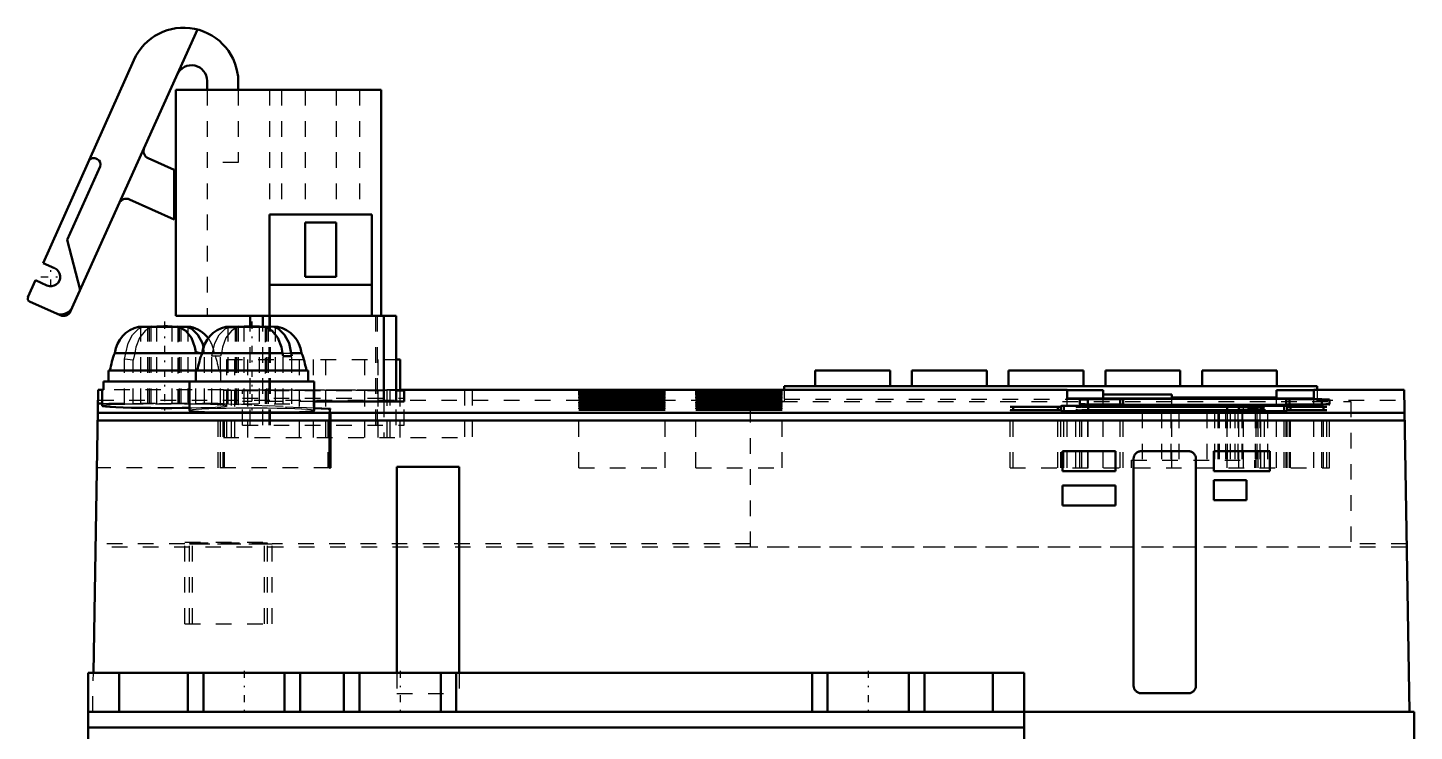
# Model space of a CAD drawing. Header units: millimetres. Extents: x 0 to 304, y 0 to 394.
# Drawn here: x 0 to 88.9, y 149.6 to 194.7 of the extents above; entities that cross this region are included whole.
import ezdxf

# ---------------------------------------------------------------- set-up
doc = ezdxf.new("R2010")
doc.units = ezdxf.units.MM
doc.linetypes.add('Center', pattern=[1.5, 0.45, -0.5, 0.05, -0.5])
doc.linetypes.add('Dashed', pattern=[2, 1, -1])
for name, color, linetype, lineweight in [('AM_4', 7, 'Continuous', 50), ('AM_6', 2, 'Continuous', 35), ('AM_7', 7, 'Center', 25), ('AM_9', 6, 'Dashed', 25)]:
    doc.layers.add(name, color=color, linetype=linetype, lineweight=lineweight)

# ---------------------------------------------------------------- blocks, each defined once
blk = doc.blocks.new('2_MDDLN45SE_5_in_MDDLN45SE_1100')
at = {"layer": 'AM_4'}
for p, q in [((10.884, 194.576), (2.742, 176.496)), ((0.994, 179.586), (6.799, 192.614)), ((11.496, 190.7), (11.496, 191.279)), ((13.496, 191.25), (13.496, 190.7)), ((9.496, 190.7), (22.646, 190.7)), ((9.496, 190.7), (9.496, 176.2)), ((22.646, 190.7), (22.646, 176.2)), ((4.634, 185.79), (2.536, 181.081)), ((4.358, 186.297), (4.458, 186.251)), ((7.714, 186.32), (9.386, 185.567)), ((9.386, 185.567), (9.386, 182.387)), ((9.386, 182.387), (6.524, 183.676)), ((15.496, 182.7), (15.496, 176.2)), ((15.496, 182.7), (22.046, 182.7)), ((17.771, 182.2), (17.771, 178.7)), ((17.771, 182.2), (19.771, 182.2)), ((19.771, 182.2), (19.771, 178.7)), ((22.046, 182.7), (22.046, 176.2)), ((2.536, 181.081), (3.358, 177.864)), ((1.726, 179.256), (0.994, 179.586)), ((17.771, 178.7), (19.771, 178.7)), ((0.017, 177.393), (0.506, 178.49)), ((0.506, 178.49), (1.233, 178.162)), ((15.496, 178.2), (22.046, 178.2)), ((2.08, 176.245), (0.118, 177.129)), ((9.496, 176.2), (23.616, 176.2)), ((14.266, 175.531), (14.266, 176.2)), ((15.066, 175.516), (15.066, 176.2)), ((22.816, 170.713), (22.816, 176.2)), ((23.616, 170.713), (23.616, 176.2)), ((7.907, 175.531), (7.106, 175.51)), ((7.308, 175.51), (7.106, 175.51)), ((7.308, 175.51), (7.246, 175.489)), ((7.246, 175.489), (7.812, 175.497)), ((7.308, 175.51), (7.903, 175.531)), ((7.812, 175.497), (7.849, 175.51)), ((8.271, 175.525), (7.849, 175.51)), ((9.684, 175.51), (7.849, 175.51)), ((7.911, 175.531), (7.903, 175.531)), ((7.911, 175.512), (7.911, 175.531)), ((9.684, 175.51), (9.261, 175.525)), ((9.622, 175.531), (9.622, 175.512)), ((10.426, 175.51), (9.625, 175.531)), ((10.225, 175.51), (9.629, 175.531)), ((10.426, 175.51), (10.225, 175.51)), ((13.511, 175.531), (12.706, 175.51)), ((12.944, 175.51), (12.706, 175.51)), ((12.944, 175.51), (12.846, 175.474)), ((12.846, 175.474), (13.412, 175.474)), ((13.511, 175.531), (12.944, 175.51)), ((13.412, 175.474), (13.51, 175.51)), ((13.871, 175.523), (13.51, 175.51)), ((15.223, 175.51), (13.51, 175.51)), ((13.511, 175.51), (13.511, 175.531)), ((15.223, 175.51), (14.861, 175.523)), ((15.222, 175.531), (15.222, 175.51)), ((15.788, 175.51), (15.222, 175.531)), ((16.026, 175.51), (15.222, 175.531)), ((15.427, 175.391), (15.427, 175.523)), ((16.026, 175.51), (15.788, 175.51)), ((11.069, 173.82), (5.576, 173.82)), ((10.771, 173.877), (11.069, 173.82)), ((11.069, 173.82), (11.214, 173.807)), ((16.321, 173.82), (11.176, 173.82)), ((16.321, 173.82), (16.371, 173.618)), ((16.371, 173.618), (16.937, 173.618)), ((16.937, 173.618), (16.887, 173.82)), ((17.556, 173.82), (16.887, 173.82)), ((23.616, 173.4), (23.866, 173.4)), ((23.866, 171.447), (23.866, 173.4)), ((5.166, 172.7), (5.166, 172)), ((17.966, 172.7), (5.166, 172.7)), ((10.766, 172.7), (10.766, 172)), ((17.966, 172), (17.966, 172.7)), ((50.466, 172.7), (55.266, 172.7)), ((50.466, 172.7), (50.466, 171.7)), ((55.266, 172.7), (55.266, 171.7)), ((56.666, 172.7), (56.666, 171.7)), ((56.666, 172.7), (61.466, 172.7)), ((61.466, 172.7), (61.466, 171.7)), ((62.866, 172.7), (67.666, 172.7)), ((62.866, 172.7), (62.866, 171.7)), ((67.666, 172.7), (67.666, 171.7)), ((69.066, 172.7), (73.866, 172.7)), ((69.066, 172.7), (69.066, 171.7)), ((73.866, 172.7), (73.866, 171.7)), ((75.266, 172.7), (80.066, 172.7)), ((75.266, 172.7), (75.266, 171.7)), ((80.066, 172.7), (80.066, 171.7)), ((4.866, 171.45), (4.866, 172)), ((18.366, 172), (4.866, 172)), ((10.366, 172), (10.366, 170.133)), ((18.366, 170.133), (18.366, 172)), ((48.481, 171.7), (48.481, 171.45)), ((48.481, 171.7), (82.653, 171.7)), ((82.653, 171.7), (82.653, 171.45)), ((4.206, 153.3), (4.523, 171.45)), ((4.523, 171.45), (4.866, 171.45)), ((4.766, 171.45), (4.766, 170.427)), ((24.116, 170.713), (18.366, 170.713)), ((23.616, 171.447), (28.494, 171.448)), ((23.616, 171.412), (24.116, 171.412)), ((28.494, 171.45), (23.866, 171.45)), ((24.116, 171.412), (24.116, 170.713)), ((27.994, 171.45), (27.994, 171.447)), ((66.626, 171.45), (28.389, 171.45)), ((35.316, 171.448), (40.856, 171.448)), ((40.856, 171.443), (35.316, 171.443)), ((35.316, 171.437), (40.856, 171.437)), ((40.856, 171.428), (35.316, 171.428)), ((35.316, 171.417), (40.856, 171.417)), ((40.856, 171.404), (35.316, 171.404)), ((35.316, 171.389), (40.856, 171.389)), ((40.856, 171.372), (35.316, 171.372)), ((35.316, 171.353), (40.856, 171.353)), ((40.856, 171.331), (35.316, 171.331)), ((35.316, 171.307), (40.856, 171.307)), ((40.856, 171.282), (35.316, 171.282)), ((35.316, 171.254), (40.856, 171.254)), ((40.856, 171.223), (35.316, 171.223)), ((35.316, 171.191), (40.856, 171.191)), ((40.856, 171.157), (35.316, 171.157)), ((35.316, 171.12), (40.856, 171.12)), ((40.856, 171.081), (35.316, 171.081)), ((35.316, 171.04), (40.856, 171.04)), ((40.856, 170.997), (35.316, 170.997)), ((35.316, 170.952), (40.856, 170.952)), ((40.856, 170.904), (35.316, 170.904)), ((35.316, 170.855), (40.856, 170.855)), ((40.856, 170.803), (35.316, 170.803)), ((35.316, 170.749), (40.856, 170.749)), ((40.856, 170.693), (35.316, 170.693)), ((35.316, 170.635), (40.856, 170.635)), ((42.816, 171.448), (48.356, 171.448)), ((48.356, 171.443), (42.816, 171.443)), ((42.816, 171.437), (48.356, 171.437)), ((48.356, 171.428), (42.816, 171.428)), ((42.816, 171.417), (48.356, 171.417)), ((48.356, 171.404), (42.816, 171.404)), ((42.816, 171.389), (48.356, 171.389)), ((48.356, 171.372), (42.816, 171.372)), ((42.816, 171.353), (48.356, 171.353)), ((48.356, 171.331), (42.816, 171.331)), ((42.816, 171.307), (48.356, 171.307)), ((48.356, 171.282), (42.816, 171.282)), ((42.816, 171.254), (48.356, 171.254)), ((48.356, 171.223), (42.816, 171.223)), ((42.816, 171.191), (48.356, 171.191)), ((48.356, 171.157), (42.816, 171.157)), ((42.816, 171.12), (48.356, 171.12)), ((48.356, 171.081), (42.816, 171.081)), ((42.816, 171.04), (48.356, 171.04)), ((48.356, 170.997), (42.816, 170.997)), ((42.816, 170.952), (48.356, 170.952)), ((48.356, 170.904), (42.816, 170.904)), ((42.816, 170.855), (48.356, 170.855)), ((48.356, 170.803), (42.816, 170.803)), ((42.816, 170.749), (48.356, 170.749)), ((48.356, 170.693), (42.816, 170.693)), ((42.816, 170.635), (48.356, 170.635)), ((66.626, 170.91), (66.626, 171.45)), ((66.626, 171.43), (68.926, 171.43)), ((82.426, 170.91), (66.626, 170.91)), ((67.436, 170.544), (67.436, 170.837)), ((67.936, 170.528), (67.936, 170.85)), ((67.936, 170.85), (70.006, 170.85)), ((68.926, 170.91), (68.926, 171.43)), ((68.926, 171.162), (73.326, 171.162)), ((70.006, 170.528), (70.006, 170.85)), ((70.206, 170.88), (80.666, 170.88)), ((70.206, 170.521), (70.206, 170.855)), ((73.326, 170.91), (73.326, 171.162)), ((73.326, 170.97), (80.026, 170.97)), ((80.026, 170.91), (80.026, 171.43)), ((80.026, 171.43), (82.426, 171.43)), ((80.666, 170.521), (80.666, 170.855)), ((80.866, 170.528), (80.866, 170.85)), ((80.866, 170.85), (82.936, 170.85)), ((88.21, 171.45), (82.426, 171.45)), ((82.426, 171.45), (82.426, 170.91)), ((82.936, 170.528), (82.936, 170.85)), ((83.436, 170.837), (83.436, 170.544)), ((88.21, 171.45), (88.57, 150.8)), ((19.334, 169.978), (4.497, 169.978)), ((4.507, 170.577), (4.766, 170.577)), ((4.766, 170.575), (4.507, 170.575)), ((16.391, 170), (12.342, 170)), ((18.366, 170.285), (19.371, 170.231)), ((19.25, 170.235), (18.366, 170.282)), ((19.334, 166.45), (19.334, 169.978)), ((19.371, 166.45), (19.371, 170.231)), ((19.404, 169.978), (19.404, 166.45)), ((88.235, 169.978), (19.404, 169.978)), ((40.856, 170.575), (35.316, 170.575)), ((35.316, 170.512), (40.856, 170.512)), ((40.856, 170.447), (35.316, 170.447)), ((35.316, 170.38), (40.856, 170.38)), ((40.856, 170.311), (35.316, 170.311)), ((35.316, 170.24), (40.856, 170.24)), ((40.856, 170.167), (35.316, 170.167)), ((48.356, 170.575), (42.816, 170.575)), ((42.816, 170.512), (48.356, 170.512)), ((48.356, 170.447), (42.816, 170.447)), ((42.816, 170.38), (48.356, 170.38)), ((48.356, 170.311), (42.816, 170.311)), ((42.816, 170.24), (48.356, 170.24)), ((48.356, 170.167), (42.816, 170.167)), ((63.157, 170.15), (63.157, 170.365)), ((63.157, 170.365), (66.016, 170.365)), ((66.016, 170.15), (63.157, 170.15)), ((66.016, 170.15), (66.016, 170.365)), ((66.216, 170.143), (66.216, 170.372)), ((66.416, 170.083), (66.416, 170.425)), ((66.416, 170.425), (80.529, 170.425)), ((80.529, 170.083), (66.416, 170.083)), ((67.166, 170.083), (67.166, 170.161)), ((67.543, 170.378), (76.866, 170.382)), ((70.006, 170.528), (67.936, 170.528)), ((67.966, 170.146), (67.966, 170.369)), ((67.966, 170.369), (76.867, 170.369)), ((76.867, 170.146), (67.966, 170.146)), ((67.966, 170.083), (67.966, 170.131)), ((76.866, 170.131), (67.966, 170.131)), ((80.666, 170.49), (70.206, 170.49)), ((76.866, 170.083), (76.866, 170.131)), ((76.867, 170.146), (76.867, 170.369)), ((77.62, 170.159), (77.62, 170.357)), ((77.62, 170.357), (78.73, 170.313)), ((78.73, 170.206), (77.62, 170.159)), ((77.921, 170.366), (79.031, 170.322)), ((79.031, 170.197), (77.921, 170.149)), ((77.921, 170.083), (77.921, 170.149)), ((78.73, 170.206), (78.73, 170.313)), ((79.031, 170.083), (79.031, 170.197)), ((79.266, 170.083), (79.266, 170.219)), ((80.529, 170.083), (80.529, 170.425)), ((80.729, 170.143), (80.729, 170.372)), ((82.936, 170.528), (80.866, 170.528)), ((80.929, 170.15), (80.929, 170.365)), ((80.929, 170.365), (83.057, 170.365)), ((83.057, 170.15), (80.929, 170.15)), ((83.057, 170.15), (83.057, 170.365)), ((19.334, 169.487), (4.488, 169.487)), ((88.244, 169.487), (19.404, 169.487)), ((66.327, 167.527), (66.327, 166.242)), ((66.327, 167.527), (69.707, 167.527)), ((69.707, 167.527), (69.707, 166.242)), ((74.375, 167.527), (71.375, 167.527)), ((79.606, 167.527), (76.025, 167.527)), ((76.025, 167.527), (76.025, 166.242)), ((79.606, 167.527), (79.606, 166.242)), ((19.334, 166.45), (19.404, 166.45)), ((27.657, 166.525), (23.657, 166.525)), ((23.657, 166.525), (23.657, 153.3)), ((27.657, 166.525), (27.657, 153.3)), ((69.707, 166.242), (66.327, 166.242)), ((70.875, 167.027), (70.875, 152.491)), ((74.875, 152.491), (74.875, 167.027)), ((76.025, 166.242), (79.606, 166.242)), ((66.327, 165.327), (66.327, 164.042)), ((66.327, 165.327), (69.707, 165.327)), ((69.707, 165.327), (69.707, 164.042)), ((78.106, 165.669), (76.025, 165.669)), ((76.025, 165.669), (76.025, 164.384)), ((78.106, 165.669), (78.106, 164.384)), ((69.707, 164.042), (66.327, 164.042)), ((76.025, 164.384), (78.106, 164.384)), ((3.866, 153.3), (63.866, 153.3)), ((3.866, 0), (3.866, 153.3)), ((5.866, 150.8), (5.866, 153.3)), ((10.266, 150.8), (10.266, 153.3)), ((11.266, 150.8), (11.266, 153.3)), ((16.466, 150.8), (16.466, 153.3)), ((17.466, 150.8), (17.466, 153.3)), ((20.266, 150.8), (20.266, 153.3)), ((21.266, 150.8), (21.266, 153.3)), ((26.466, 150.8), (26.466, 153.3)), ((27.466, 150.8), (27.466, 153.3)), ((50.266, 150.8), (50.266, 153.3)), ((51.266, 150.8), (51.266, 153.3)), ((56.466, 150.8), (56.466, 153.3)), ((57.466, 150.8), (57.466, 153.3)), ((61.866, 150.8), (61.866, 153.3)), ((63.866, 153.3), (63.866, 124.9)), ((71.375, 151.991), (74.375, 151.991)), ((3.866, 150.8), (88.866, 150.8)), ((88.866, 150.8), (88.866, 145.3)), ((63.866, 149.8), (3.866, 149.8))]:
    blk.add_line(p, q, dxfattribs=at)
for points in [[(8.271, 175.525), (8.5, 175.531), (8.73, 175.534), (8.963, 175.533), (9.174, 175.528), (9.261, 175.525)], [(9.629, 175.531), (9.626, 175.531), (9.622, 175.531)], [(9.684, 175.51), (10.13, 175.249), (10.487, 174.793), (10.714, 174.202), (10.771, 173.877)], [(11.288, 174.107), (11.191, 174.456), (10.911, 174.991), (10.521, 175.368), (10.225, 175.51)], [(13.871, 175.523), (14.063, 175.528), (14.289, 175.531), (14.523, 175.53), (14.74, 175.527), (14.861, 175.523)], [(15.223, 175.51), (15.673, 175.248), (16.033, 174.789), (16.259, 174.198), (16.321, 173.82)], [(16.887, 173.82), (16.748, 174.458), (16.467, 174.994), (16.077, 175.372), (15.788, 175.51)], [(67.436, 170.837), (67.464, 170.841), (67.546, 170.845), (67.671, 170.848), (67.827, 170.849), (67.936, 170.85)], [(70.206, 170.855), (70.195, 170.853), (70.162, 170.852), (70.112, 170.85), (70.05, 170.85), (70.006, 170.85)], [(80.866, 170.85), (80.8, 170.85), (80.741, 170.851), (80.697, 170.852), (80.671, 170.854), (80.666, 170.855)], [(82.936, 170.85), (83.102, 170.849), (83.249, 170.847), (83.36, 170.844), (83.424, 170.84), (83.436, 170.837)], [(4.766, 170.427), (4.823, 170.405), (4.992, 170.383), (5.268, 170.362), (5.644, 170.343), (6.108, 170.326), (6.648, 170.312), (7.248, 170.301), (7.89, 170.294), (8.558, 170.291), (9.231, 170.291), (9.891, 170.296), (10.37, 170.302)], [(10.366, 170.133), (10.368, 170.128), (10.449, 170.102), (10.638, 170.078), (10.939, 170.054), (11.328, 170.033), (11.816, 170.015), (12.342, 170)], [(16.391, 170), (16.934, 170.015), (17.419, 170.034), (17.804, 170.055), (18.102, 170.079), (18.287, 170.103), (18.365, 170.129), (18.366, 170.133)], [(19.25, 170.235), (19.318, 170.229), (19.334, 170.225)], [(19.371, 170.231), (19.398, 170.229), (19.404, 170.227)], [(62.957, 170.358), (62.969, 170.361), (63.001, 170.363), (63.051, 170.364), (63.113, 170.365), (63.157, 170.365)], [(63.157, 170.15), (63.091, 170.151), (63.032, 170.152), (62.988, 170.154), (62.962, 170.156), (62.957, 170.158)], [(66.216, 170.372), (66.205, 170.37), (66.172, 170.368), (66.122, 170.366), (66.06, 170.365), (66.016, 170.365)], [(66.016, 170.15), (66.082, 170.15), (66.141, 170.149), (66.186, 170.147), (66.211, 170.144), (66.216, 170.143)], [(66.216, 170.419), (66.228, 170.421), (66.26, 170.423), (66.31, 170.424), (66.372, 170.425), (66.416, 170.425)], [(66.416, 170.083), (66.35, 170.084), (66.291, 170.085), (66.247, 170.087), (66.221, 170.089), (66.216, 170.091)], [(67.166, 170.355), (67.211, 170.364), (67.342, 170.372), (67.543, 170.378), (67.543, 170.378)], [(67.966, 170.131), (67.702, 170.133), (67.467, 170.138), (67.288, 170.145), (67.186, 170.155), (67.166, 170.161)], [(67.936, 170.528), (67.771, 170.529), (67.624, 170.531), (67.512, 170.535), (67.448, 170.54), (67.436, 170.544)], [(67.566, 170.355), (67.589, 170.359), (67.654, 170.363), (67.754, 170.366), (67.879, 170.368), (67.966, 170.369)], [(67.966, 170.146), (67.834, 170.147), (67.716, 170.15), (67.627, 170.153), (67.576, 170.158), (67.566, 170.161)], [(70.006, 170.528), (70.072, 170.527), (70.131, 170.526), (70.176, 170.525), (70.201, 170.523), (70.206, 170.521)], [(76.866, 170.382), (77.33, 170.379), (77.741, 170.372), (77.921, 170.366)], [(77.921, 170.149), (77.556, 170.138), (77.114, 170.132), (76.866, 170.131)], [(76.867, 170.369), (77.198, 170.367), (77.491, 170.361), (77.62, 170.357)], [(77.62, 170.159), (77.359, 170.151), (77.044, 170.147), (76.867, 170.146)], [(78.73, 170.313), (78.827, 170.307), (78.866, 170.301), (78.866, 170.3)], [(78.866, 170.219), (78.835, 170.213), (78.746, 170.207), (78.73, 170.206)], [(79.031, 170.322), (79.198, 170.312), (79.265, 170.301), (79.266, 170.3)], [(79.266, 170.219), (79.213, 170.208), (79.058, 170.198), (79.031, 170.197)], [(80.529, 170.425), (80.595, 170.425), (80.654, 170.424), (80.699, 170.422), (80.724, 170.42), (80.729, 170.419)], [(80.729, 170.091), (80.718, 170.088), (80.685, 170.086), (80.635, 170.084), (80.573, 170.083), (80.529, 170.083)], [(80.666, 170.521), (80.678, 170.524), (80.71, 170.525), (80.76, 170.527), (80.822, 170.528), (80.866, 170.528)], [(80.929, 170.365), (80.863, 170.365), (80.804, 170.367), (80.76, 170.368), (80.734, 170.37), (80.729, 170.372)], [(80.729, 170.143), (80.741, 170.145), (80.773, 170.147), (80.823, 170.149), (80.885, 170.15), (80.929, 170.15)], [(83.436, 170.544), (83.408, 170.538), (83.327, 170.534), (83.201, 170.53), (83.046, 170.528), (82.936, 170.528)], [(83.057, 170.365), (83.123, 170.365), (83.182, 170.364), (83.227, 170.362), (83.252, 170.36), (83.257, 170.358)], [(83.257, 170.158), (83.246, 170.155), (83.213, 170.153), (83.163, 170.151), (83.101, 170.15), (83.057, 170.15)], [(71.375, 167.527), (71.332, 167.525), (71.288, 167.519), (71.246, 167.51), (71.204, 167.497), (71.164, 167.48), (71.125, 167.46), (71.088, 167.437), (71.054, 167.41), (71.022, 167.381), (70.992, 167.348), (70.966, 167.314), (70.942, 167.277), (70.922, 167.238), (70.905, 167.198), (70.892, 167.156), (70.883, 167.114), (70.877, 167.071), (70.875, 167.027)], [(74.875, 167.027), (74.873, 167.071), (74.868, 167.114), (74.858, 167.156), (74.845, 167.198), (74.828, 167.238), (74.808, 167.277), (74.785, 167.314), (74.758, 167.348), (74.729, 167.381), (74.697, 167.41), (74.662, 167.437), (74.625, 167.46), (74.587, 167.48), (74.546, 167.497), (74.505, 167.51), (74.462, 167.519), (74.419, 167.525), (74.375, 167.527)], [(70.875, 152.491), (70.877, 152.447), (70.883, 152.404), (70.892, 152.362), (70.905, 152.32), (70.922, 152.28), (70.942, 152.241), (70.966, 152.204), (70.992, 152.17), (71.022, 152.137), (71.054, 152.108), (71.088, 152.081), (71.125, 152.058), (71.164, 152.038), (71.204, 152.021), (71.246, 152.008), (71.288, 151.999), (71.332, 151.993), (71.375, 151.991)], [(74.375, 151.991), (74.419, 151.993), (74.462, 151.999), (74.505, 152.008), (74.546, 152.021), (74.587, 152.038), (74.625, 152.058), (74.662, 152.081), (74.697, 152.108), (74.729, 152.137), (74.758, 152.17), (74.785, 152.204), (74.808, 152.241), (74.828, 152.28), (74.845, 152.32), (74.858, 152.362), (74.868, 152.404), (74.873, 152.447), (74.875, 152.491)]]:
    blk.add_lwpolyline(points, dxfattribs=at)
for centre, radius, start, end in [((9.996, 191.191), 3.5, 0.97316, 155.99477), ((10.496, 191.279), 1, 0, 155.75503), ((7.92, 186.776), 0.5, 155.75503, 245.75503), ((4.218, 185.987), 0.34, 65.75503, 155.98481), ((4.315, 185.932), 0.35, 335.98481, 65.75503), ((6.318, 183.22), 0.5, 65.75503, 155.75503), ((1.48, 178.709), 0.6, 245.75457, 65.75549), ((0.2, 177.312), 0.2, 155.98481, 245.75503), ((2.135, 177.098), 0.8, 245.75503, 335.75503), ((2.286, 176.701), 0.5, 245.75503, 335.75503), ((7.56, 173.562), 2, 103.09978, 172.58953), ((9.973, 173.562), 2, 37.18885, 76.90022), ((13.16, 173.562), 2, 103.09978, 172.58953), ((15.573, 173.562), 2, 7.41047, 76.90022), ((12.628, 171.265), 7.5, 160.08529, 168.97206), ((18.228, 171.265), 7.5, 160.08529, 168.97206), ((10.505, 171.265), 7.5, 11.02794, 19.91471)]:
    blk.add_arc(centre, radius, start, end, dxfattribs=at)
at = {"layer": 'AM_7'}
for p, q in [((0.85, 178.709), (2.11, 178.709)), ((1.48, 178.079), (1.48, 179.339)), ((8.766, 175.832), (8.766, 169.722)), ((14.366, 175.832), (14.366, 169.722)), ((13.866, 153.425), (13.866, 150.675)), ((23.866, 153.425), (23.866, 150.675)), ((53.866, 153.425), (53.866, 150.675))]:
    blk.add_line(p, q, dxfattribs=at)
at = {"layer": 'AM_9'}
for p, q in [((11.496, 190.7), (11.496, 176.2)), ((13.496, 190.7), (13.496, 186.04)), ((15.496, 190.7), (15.496, 182.7)), ((16.271, 190.7), (16.271, 182.7)), ((17.771, 190.7), (17.771, 182.7)), ((19.771, 190.7), (19.771, 182.7)), ((21.271, 190.7), (21.271, 182.7)), ((13.496, 186.04), (11.496, 186.04)), ((15.466, 169.2), (15.466, 176.2)), ((15.566, 169.2), (15.566, 176.2)), ((22.316, 169.2), (22.316, 176.2)), ((22.416, 169.2), (22.416, 176.2)), ((7.246, 170.554), (7.246, 175.489)), ((7.308, 175.51), (7.383, 175.51)), ((7.383, 175.51), (7.906, 175.531)), ((7.706, 170.554), (7.706, 175.524)), ((7.812, 170.554), (7.812, 175.497)), ((7.911, 175.488), (7.856, 175.466)), ((7.911, 170.554), (7.911, 175.512)), ((7.973, 175.51), (7.911, 175.488)), ((8.271, 170.554), (8.271, 175.525)), ((9.261, 170.554), (9.261, 175.525)), ((9.622, 175.488), (9.559, 175.51)), ((9.622, 175.512), (9.622, 170.554)), ((9.721, 175.445), (9.622, 175.488)), ((9.64, 175.53), (10.15, 175.51)), ((9.792, 175.453), (9.721, 175.445)), ((9.721, 170.554), (9.721, 175.445)), ((10.287, 175.456), (9.792, 175.453)), ((9.827, 170.554), (9.827, 175.524)), ((10.15, 175.51), (10.287, 175.456)), ((10.15, 175.51), (10.225, 175.51)), ((10.287, 170.554), (10.287, 175.456)), ((12.846, 170.554), (12.846, 175.474)), ((13.306, 170.554), (13.306, 175.523)), ((13.51, 175.51), (13.397, 175.467)), ((13.412, 170.554), (13.412, 175.474)), ((13.511, 170.554), (13.511, 175.51)), ((13.871, 170.554), (13.871, 175.523)), ((14.266, 169.2), (14.266, 175.531)), ((14.861, 170.554), (14.861, 175.523)), ((15.066, 169.2), (15.066, 175.516)), ((15.222, 175.51), (15.222, 170.554)), ((15.321, 170.554), (15.321, 175.474)), ((15.887, 175.474), (15.321, 175.474)), ((15.427, 170.554), (15.427, 175.391)), ((15.887, 170.554), (15.887, 175.474)), ((6.196, 173.42), (6.29, 173.82)), ((6.196, 170.554), (6.196, 173.42)), ((6.761, 173.362), (6.196, 173.42)), ((6.868, 173.82), (6.761, 173.362)), ((6.761, 170.554), (6.761, 173.362)), ((10.771, 170.554), (10.771, 173.877)), ((11.081, 173.82), (11.176, 173.82)), ((11.214, 173.807), (11.337, 173.794)), ((11.33, 173.82), (11.288, 174.107)), ((11.337, 170.554), (11.337, 173.794)), ((11.796, 173.618), (11.846, 173.82)), ((11.796, 170.554), (11.796, 173.618)), ((12.361, 173.618), (11.796, 173.618)), ((12.411, 173.82), (12.361, 173.618)), ((12.361, 170.554), (12.361, 173.618)), ((12.766, 173.4), (23.616, 173.4)), ((12.766, 168.4), (12.766, 173.4)), ((13.266, 168.4), (13.266, 173.4)), ((14.116, 168.4), (14.116, 173.4)), ((16.321, 173.82), (16.887, 173.82)), ((16.371, 170.554), (16.371, 173.618)), ((16.937, 170.554), (16.937, 173.618)), ((17.416, 168.4), (17.416, 173.4)), ((18.316, 168.4), (18.316, 173.4)), ((19.116, 168.4), (19.116, 173.4)), ((21.616, 168.4), (21.616, 173.4)), ((22.466, 168.4), (22.466, 173.4)), ((12.366, 172), (12.366, 172.7)), ((4.511, 170.788), (48.481, 170.788)), ((12.538, 171.45), (4.866, 171.45)), ((12.541, 171.447), (12.538, 171.447)), ((12.538, 171.438), (12.538, 168.4)), ((23.016, 171.446), (12.541, 171.447)), ((13.038, 171.446), (13.038, 168.4)), ((13.038, 171.437), (22.816, 171.437)), ((13.766, 169.2), (13.766, 171.43)), ((24.116, 171.43), (13.766, 171.43)), ((13.766, 171.412), (23.616, 171.412)), ((13.766, 170.932), (24.116, 170.932)), ((18.366, 170.713), (13.766, 170.713)), ((22.816, 170.713), (22.816, 168.4)), ((23.016, 171.45), (23.016, 171.447)), ((23.866, 171.45), (23.016, 171.45)), ((23.016, 171.437), (23.016, 168.4)), ((23.216, 171.45), (23.216, 168.4)), ((23.216, 171.447), (23.616, 171.447)), ((23.616, 169.2), (23.616, 170.713)), ((23.866, 168.4), (23.866, 171.447)), ((24.116, 171.412), (24.116, 171.43)), ((24.116, 169.2), (24.116, 170.713)), ((27.994, 171.447), (27.994, 168.4)), ((28.494, 171.448), (28.494, 168.4)), ((35.316, 171.448), (35.316, 171.45)), ((35.316, 171.437), (35.316, 171.443)), ((35.316, 171.417), (35.316, 171.428)), ((35.316, 171.389), (35.316, 171.404)), ((35.316, 171.353), (35.316, 171.372)), ((35.316, 171.307), (35.316, 171.331)), ((35.316, 171.254), (35.316, 171.282)), ((35.316, 171.191), (35.316, 171.223)), ((35.316, 171.12), (35.316, 171.157)), ((35.316, 171.04), (35.316, 171.081)), ((35.316, 170.952), (35.316, 170.997)), ((35.316, 170.855), (35.316, 170.904)), ((35.316, 170.749), (35.316, 170.803)), ((35.316, 170.635), (35.316, 170.693)), ((40.856, 171.448), (40.856, 171.45)), ((40.856, 171.437), (40.856, 171.443)), ((40.856, 171.417), (40.856, 171.428)), ((40.856, 171.389), (40.856, 171.404)), ((40.856, 171.353), (40.856, 171.372)), ((40.856, 171.307), (40.856, 171.331)), ((40.856, 171.254), (40.856, 171.282)), ((40.856, 171.191), (40.856, 171.223)), ((40.856, 171.12), (40.856, 171.157)), ((40.856, 171.04), (40.856, 171.081)), ((40.856, 170.952), (40.856, 170.997)), ((40.856, 170.855), (40.856, 170.904)), ((40.856, 170.749), (40.856, 170.803)), ((40.856, 170.635), (40.856, 170.693)), ((42.816, 171.448), (42.816, 171.45)), ((42.816, 171.437), (42.816, 171.443)), ((42.816, 171.417), (42.816, 171.428)), ((42.816, 171.389), (42.816, 171.404)), ((42.816, 171.353), (42.816, 171.372)), ((42.816, 171.307), (42.816, 171.331)), ((42.816, 171.254), (42.816, 171.282)), ((42.816, 171.191), (42.816, 171.223)), ((42.816, 171.12), (42.816, 171.157)), ((42.816, 171.04), (42.816, 171.081)), ((42.816, 170.952), (42.816, 170.997)), ((42.816, 170.855), (42.816, 170.904)), ((42.816, 170.749), (42.816, 170.803)), ((42.816, 170.635), (42.816, 170.693)), ((46.329, 161.36), (46.329, 170.7)), ((46.329, 170.7), (84.804, 170.7)), ((48.356, 171.448), (48.356, 171.45)), ((48.356, 171.437), (48.356, 171.443)), ((48.356, 171.417), (48.356, 171.428)), ((48.356, 171.389), (48.356, 171.404)), ((48.356, 171.353), (48.356, 171.372)), ((48.356, 171.307), (48.356, 171.331)), ((48.356, 171.254), (48.356, 171.282)), ((48.356, 171.191), (48.356, 171.223)), ((48.356, 171.12), (48.356, 171.157)), ((48.356, 171.04), (48.356, 171.081)), ((48.356, 170.952), (48.356, 170.997)), ((48.356, 170.855), (48.356, 170.904)), ((48.356, 170.749), (48.356, 170.803)), ((48.356, 170.635), (48.356, 170.693)), ((48.481, 171.45), (48.481, 170.86)), ((48.481, 170.86), (82.653, 170.86)), ((48.481, 170.788), (48.481, 170.7)), ((66.626, 166.45), (66.626, 170.91)), ((68.926, 166.45), (68.926, 170.91)), ((73.326, 166.45), (73.326, 170.91)), ((80.026, 166.45), (80.026, 170.91)), ((82.426, 166.45), (82.426, 170.91)), ((82.653, 171.45), (82.653, 170.86)), ((82.653, 170.7), (82.653, 170.788)), ((82.653, 170.788), (88.221, 170.788)), ((84.804, 170.7), (84.804, 161.36)), ((4.766, 170.577), (12.358, 170.577)), ((12.198, 170.575), (4.766, 170.575)), ((6.196, 170.554), (11.337, 170.554)), ((9.45, 170.554), (8.064, 170.554)), ((11.796, 170.554), (16.937, 170.554)), ((12.198, 166.45), (12.198, 170.575)), ((12.358, 166.45), (12.358, 170.577)), ((12.525, 166.45), (12.525, 170.574)), ((12.525, 170.574), (18.366, 170.285)), ((12.614, 166.45), (12.614, 170.568)), ((18.366, 170.282), (12.614, 170.568)), ((19.25, 166.45), (19.25, 170.235)), ((35.316, 170.512), (35.316, 170.575)), ((35.316, 170.38), (35.316, 170.447)), ((35.316, 170.24), (35.316, 170.311)), ((35.316, 166.45), (35.316, 170.167)), ((40.856, 170.512), (40.856, 170.575)), ((40.856, 170.38), (40.856, 170.447)), ((40.856, 170.24), (40.856, 170.311)), ((40.856, 166.45), (40.856, 170.167)), ((42.816, 170.512), (42.816, 170.575)), ((42.816, 170.38), (42.816, 170.447)), ((42.816, 170.24), (42.816, 170.311)), ((42.816, 166.45), (42.816, 170.167)), ((48.356, 170.512), (48.356, 170.575)), ((48.356, 170.38), (48.356, 170.447)), ((48.356, 170.24), (48.356, 170.311)), ((48.356, 166.45), (48.356, 170.167)), ((62.957, 166.45), (62.957, 170.158)), ((63.157, 166.45), (63.157, 170.15)), ((66.016, 166.45), (66.016, 170.15)), ((66.216, 166.45), (66.216, 170.091)), ((66.416, 166.45), (66.416, 170.083)), ((67.166, 166.45), (67.166, 170.083)), ((67.436, 166.45), (67.436, 170.544)), ((67.566, 166.45), (67.566, 170.161)), ((67.936, 166.45), (67.936, 170.528)), ((67.966, 170.369), (67.966, 170.382)), ((67.966, 170.131), (67.966, 170.146)), ((67.966, 166.45), (67.966, 170.083)), ((70.006, 166.45), (70.006, 170.528)), ((70.206, 166.45), (70.206, 170.49)), ((71.416, 170), (79.466, 170)), ((71.416, 170), (71.416, 166.95)), ((72.675, 170), (72.675, 166.95)), ((73.266, 170), (73.266, 166.45)), ((73.766, 170), (73.766, 166.45)), ((75.566, 170), (75.566, 166.45)), ((76.066, 170), (76.066, 166.45)), ((76.266, 170), (76.266, 166.45)), ((76.366, 170), (76.366, 166.45)), ((76.766, 170), (76.766, 166.45)), ((76.866, 170.131), (76.866, 170.382)), ((76.866, 166.45), (76.867, 170.146)), ((76.866, 166.45), (76.866, 170.083)), ((76.866, 170), (76.867, 166.45)), ((77.066, 170), (77.066, 166.45)), ((77.075, 170), (77.075, 166.95)), ((77.366, 170), (77.366, 166.45)), ((77.566, 170), (77.566, 166.45)), ((77.62, 166.45), (77.62, 170.159)), ((77.816, 170), (77.816, 166.95)), ((77.866, 170), (77.866, 166.45)), ((77.921, 170.149), (77.921, 170.366)), ((77.921, 166.45), (77.921, 170.083)), ((78.666, 170), (78.666, 166.45)), ((78.73, 166.45), (78.73, 170.206)), ((78.766, 170), (78.766, 166.45)), ((78.866, 166.45), (78.866, 170.219)), ((78.966, 170), (78.966, 166.45)), ((79.031, 170.197), (79.031, 170.322)), ((79.031, 166.45), (79.031, 170.083)), ((79.266, 166.45), (79.266, 170.083)), ((79.466, 170), (79.466, 166.45)), ((80.529, 166.45), (80.529, 170.083)), ((80.666, 166.45), (80.666, 170.49)), ((80.729, 166.45), (80.729, 170.091)), ((80.866, 166.45), (80.866, 170.528)), ((80.929, 166.45), (80.929, 170.15)), ((82.936, 166.45), (82.936, 170.528)), ((83.057, 166.45), (83.057, 170.15)), ((83.257, 166.45), (83.257, 170.158)), ((83.436, 166.45), (83.436, 170.544)), ((13.766, 169.2), (24.116, 169.2)), ((12.538, 168.4), (28.494, 168.4)), ((19.334, 166.45), (4.435, 166.45)), ((35.316, 166.45), (40.856, 166.45)), ((42.816, 166.45), (48.356, 166.45)), ((62.957, 166.45), (83.436, 166.45)), ((70.716, 166.95), (78.616, 166.95)), ((70.716, 166.95), (70.716, 166.45)), ((78.616, 166.95), (78.616, 166.45)), ((88.386, 161.356), (4.346, 161.356)), ((10.066, 161.572), (4.35, 161.572)), ((10.066, 161.687), (15.666, 161.687)), ((10.066, 156.45), (10.066, 161.687)), ((15.666, 161.547), (10.066, 161.547)), ((10.366, 156.45), (10.366, 161.623)), ((15.366, 161.572), (10.366, 161.572)), ((10.566, 161.646), (15.166, 161.646)), ((10.566, 156.45), (10.566, 161.646)), ((15.166, 161.552), (10.566, 161.552)), ((15.166, 156.45), (15.166, 161.646)), ((15.366, 156.45), (15.366, 161.623)), ((15.666, 156.45), (15.666, 161.687)), ((46.329, 161.572), (15.666, 161.572)), ((84.804, 161.36), (46.329, 161.36)), ((88.382, 161.572), (84.804, 161.572)), ((10.066, 156.45), (15.666, 156.45)), ((4.162, 150.8), (4.206, 153.3)), ((23.657, 153.3), (23.657, 151.976)), ((27.657, 153.3), (27.657, 151.976)), ((23.657, 151.976), (27.657, 151.976))]:
    blk.add_line(p, q, dxfattribs=at)
for points in [[(6.29, 173.82), (6.429, 174.459), (6.71, 174.997), (7.101, 175.375), (7.383, 175.51)], [(7.856, 175.466), (7.518, 175.247), (7.155, 174.785), (6.929, 174.192), (6.868, 173.82)], [(9.261, 175.521), (9.07, 175.526), (8.844, 175.528), (8.609, 175.528), (8.393, 175.524), (8.271, 175.521)], [(11.846, 173.82), (11.985, 174.458), (12.265, 174.994), (12.656, 175.372), (12.944, 175.51)], [(13.397, 175.467), (13.06, 175.248), (12.7, 174.789), (12.473, 174.198), (12.411, 173.82)], [(12.538, 171.438), (12.566, 171.438), (12.648, 171.437), (12.773, 171.437), (12.928, 171.437), (13.038, 171.437)], [(22.816, 171.437), (22.882, 171.437), (22.941, 171.437), (22.986, 171.437), (23.011, 171.437), (23.016, 171.437)], [(23.216, 171.447), (23.15, 171.447), (23.091, 171.447), (23.047, 171.447), (23.021, 171.447), (23.016, 171.447)], [(8.064, 170.554), (8.051, 170.554), (7.4, 170.548), (6.789, 170.54), (6.234, 170.528), (5.75, 170.513), (5.352, 170.495), (5.051, 170.476), (4.855, 170.455), (4.766, 170.427)], [(12.766, 170.427), (12.758, 170.436), (12.659, 170.458), (12.449, 170.479), (12.134, 170.498), (11.724, 170.515), (11.23, 170.529), (10.665, 170.541), (10.047, 170.549), (9.45, 170.554)], [(18.366, 170.133), (18.328, 170.154), (18.176, 170.179), (17.922, 170.201), (17.557, 170.223), (17.114, 170.241), (16.578, 170.256), (15.996, 170.267), (15.35, 170.275), (14.695, 170.279), (14.012, 170.279), (13.358, 170.275), (12.714, 170.267), (12.134, 170.255), (11.602, 170.24), (11.162, 170.222), (10.801, 170.201), (10.55, 170.178), (10.402, 170.153), (10.366, 170.133)], [(10.37, 170.302), (10.519, 170.305), (11.097, 170.317), (11.61, 170.332), (12.041, 170.35), (12.381, 170.37), (12.617, 170.391), (12.744, 170.413), (12.766, 170.427)], [(12.198, 170.575), (12.363, 170.574), (12.51, 170.571), (12.614, 170.568)], [(12.358, 170.577), (12.425, 170.576), (12.483, 170.575), (12.525, 170.574)], [(10.366, 161.623), (10.378, 161.63), (10.411, 161.637), (10.461, 161.642), (10.524, 161.645), (10.566, 161.646)], [(10.566, 161.552), (10.549, 161.552), (10.532, 161.552), (10.514, 161.552), (10.498, 161.552), (10.482, 161.552), (10.466, 161.552), (10.452, 161.552), (10.438, 161.552), (10.425, 161.552), (10.413, 161.553), (10.402, 161.553), (10.393, 161.553), (10.385, 161.553), (10.378, 161.554), (10.373, 161.554), (10.369, 161.554), (10.367, 161.554), (10.366, 161.555)], [(15.166, 161.646), (15.232, 161.644), (15.291, 161.641), (15.335, 161.635), (15.361, 161.628), (15.366, 161.623)], [(15.366, 161.555), (15.365, 161.554), (15.363, 161.554), (15.359, 161.554), (15.354, 161.554), (15.348, 161.553), (15.339, 161.553), (15.33, 161.553), (15.319, 161.553), (15.308, 161.552), (15.295, 161.552), (15.281, 161.552), (15.266, 161.552), (15.251, 161.552), (15.235, 161.552), (15.218, 161.552), (15.201, 161.552), (15.184, 161.552), (15.166, 161.552)]]:
    blk.add_lwpolyline(points, dxfattribs=at)
for centre, radius, start, end in [((9.973, 173.562), 2, 7.41047, 37.18885), ((4.905, 171.265), 7.5, 11.02794, 19.91471)]:
    blk.add_arc(centre, radius, start, end, dxfattribs=at)
at = {"layer": 'AM_6', "flags": 8}
for tag, p in [('NN', (95.316, 194.689)), ('NT', (95.316, 194.189)), ('NB', (95.316, 193.689)), ('NBSYN', (95.316, 193.189)), ('LINA', (95.316, 192.689)), ('CNSORDERNO', (95.316, 192.189)), ('F', (95.316, 191.689)), ('MC', (95.316, 191.189)), ('PSV', (95.316, 190.689)), ('COMPANY', (95.316, 189.689)), ('ES', (95.316, 190.189))]:
    blk.add_attdef(tag, p, '', height=0.5, dxfattribs=at)
blk = doc.blocks.new('1_MDDLN45SE_1100')
blk.add_blockref('2_MDDLN45SE_5_in_MDDLN45SE_1100', (0, 0))
at = {"layer": 'AM_6', "flags": 8}
for tag, p in [('NN', (309.225, 394.159)), ('NT', (309.225, 393.659)), ('NB', (309.225, 393.159)), ('NBSYN', (309.225, 392.659)), ('CNSORDERNO', (309.225, 391.659)), ('LINA', (309.225, 392.159)), ('F', (309.225, 391.159)), ('MC', (309.225, 390.659)), ('PSV', (309.225, 390.159)), ('ES', (309.225, 389.659)), ('COMPANY', (309.225, 389.159))]:
    blk.add_attdef(tag, p, '', height=0.5, dxfattribs=at)

msp = doc.modelspace()

# ---------------------------------------------------------------- block references
msp.add_blockref('1_MDDLN45SE_1100', (0, 0))

doc.saveas('drawing.dxf')
